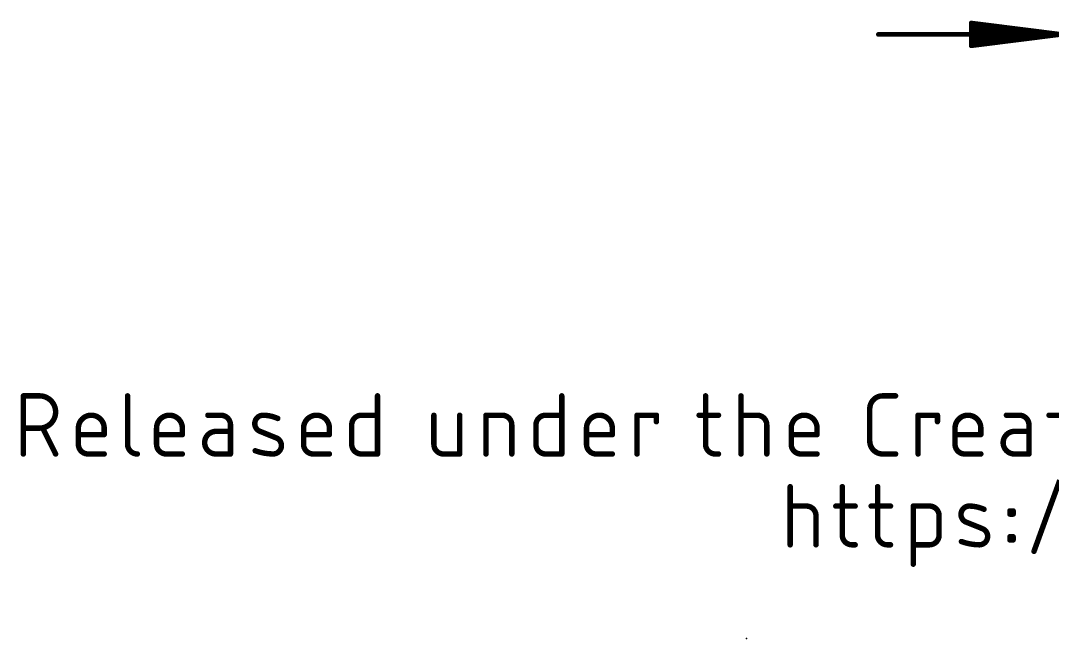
# Model space of a CAD drawing. Extents: x -29.2 to 57.4, y -20 to 37.1.
# Drawn here: x -29.21 to -0.33, y -19.43 to -2.16 of the extents above; entities that cross this region are included whole.
import ezdxf

# ---------------------------------------------------------------- set-up
doc = ezdxf.new("R2010")
doc.units = 0
for name, color, linetype in [('23', 53, 'CONTINUOUS'), ('47', 253, 'CONTINUOUS'), ('51', 53, 'CONTINUOUS')]:
    doc.layers.add(name, color=color, linetype=linetype)

msp = doc.modelspace()

# ---------------------------------------------------------------- linework, layer by layer
at = {"layer": '23'}
msp.add_point((-8.89, -19.431), dxfattribs=at)
at = {"layer": '47', "const_width": 0.065}
for points in [[(-2.5959, -2.1885, 1), (-2.6041, -2.253)], [(-2.5675, -2.2208, 1), (-2.6325, -2.2208)], [(-2.5967, -2.2477, 1), (-2.6033, -2.3123)], [(-5.2, -2.5075, 1), (-5.2, -2.5725)], [(-2.5983, -2.3775, 1), (-2.6017, -2.4425)], [(-2.6017, -2.6375, 1), (-2.5983, -2.7025)], [(-2.6033, -2.7677, 1), (-2.5967, -2.8323)], [(-2.6041, -2.827, 1), (-2.5959, -2.8915)], [(-2.6325, -2.8592, 1), (-2.5675, -2.8592)]]:
    msp.add_lwpolyline(points, format="xyb", dxfattribs=at)
at = {"layer": '47', "const_width": 0.13}
for points in [[(-0.065, -2.54), (-2.6, -2.2208)], [(-2.6, -2.2208), (-2.6, -2.8592)], [(-0.065, -2.54), (-2.6, -2.28)], [(-0.065, -2.54), (-5.2, -2.54)], [(-0.065, -2.54), (-2.6, -2.41)], [(-2.6, -2.8592), (-0.065, -2.54)], [(-2.6, -2.67), (-0.065, -2.54)], [(-2.6, -2.8), (-0.065, -2.54)]]:
    msp.add_lwpolyline(points, dxfattribs=at)
at = {"layer": '51', "const_width": 0.1524}
for points in [[(-29.1338, -14.2748), (-29.1338, -12.6492)], [(-29.1338, -12.6492), (-28.6822, -12.6492)], [(-26.2153, -12.6492), (-26.2153, -14.0039)], [(-19.2193, -12.6492), (-19.2193, -14.2748)], [(-14.061, -12.6492), (-14.061, -14.2748)], [(-10.0359, -12.6492), (-10.0359, -14.0039)], [(-9.0447, -14.2748), (-9.0447, -12.6492)], [(-5.0783, -12.6492), (-4.7171, -12.6492)], [(-5.4396, -13.9136), (-5.4396, -13.0104)], [(-23.6064, -13.1911), (-23.9677, -13.1911)], [(-19.6708, -13.1911), (-19.2193, -13.1911)], [(-17.6419, -13.1911), (-17.6419, -14.0039)], [(-16.9194, -14.2748), (-16.9194, -13.1911)], [(-16.1829, -14.2748), (-16.1829, -13.1911)], [(-16.1829, -13.1911), (-15.7314, -13.1911)], [(-14.5125, -13.1911), (-14.061, -13.1911)], [(-11.954, -14.2748), (-11.954, -13.1911)], [(-11.954, -13.1911), (-11.4122, -13.1911)], [(-11.4122, -13.1911), (-11.4122, -13.3717)], [(-10.2165, -13.1911), (-9.6746, -13.1911)], [(-9.0447, -13.1911), (-8.5931, -13.1911)], [(-4.0863, -14.2748), (-4.0863, -13.1911)], [(-4.0863, -13.1911), (-3.5445, -13.1911)], [(-3.5445, -13.1911), (-3.5445, -13.3717)], [(-1.2538, -13.1911), (-1.615, -13.1911)], [(-0.4209, -13.1911), (0.1209, -13.1911)], [(-28.6822, -13.5523), (-29.1338, -13.5523)], [(-28.2307, -14.2748), (-28.5919, -13.5523)], [(-27.5937, -14.0039), (-27.5937, -13.5523)], [(-26.8712, -13.5523), (-26.8712, -13.7329)], [(-25.4054, -14.0039), (-25.4054, -13.5523)], [(-24.6829, -13.5523), (-24.6829, -13.7329)], [(-23.3355, -13.6426), (-23.7419, -13.6426)], [(-23.3355, -14.2748), (-23.3355, -13.462)], [(-22.0568, -13.8232), (-22.5084, -13.6426)], [(-21.2891, -14.0039), (-21.2891, -13.5523)], [(-20.5666, -13.5523), (-20.5666, -13.7329)], [(-19.9418, -14.0039), (-19.9418, -13.462)], [(-15.4605, -13.462), (-15.4605, -14.2748)], [(-14.7835, -14.0039), (-14.7835, -13.462)], [(-13.3693, -14.0039), (-13.3693, -13.5523)], [(-12.6468, -13.5523), (-12.6468, -13.7329)], [(-8.3222, -13.462), (-8.3222, -14.2748)], [(-7.6379, -14.0039), (-7.6379, -13.5523)], [(-6.9154, -13.5523), (-6.9154, -13.7329)], [(-3.0527, -14.0039), (-3.0527, -13.5523)], [(-2.3302, -13.5523), (-2.3302, -13.7329)], [(-0.9829, -13.6426), (-1.3893, -13.6426)], [(-0.9829, -14.2748), (-0.9829, -13.462)], [(-26.8712, -13.7329), (-27.5937, -13.7329)], [(-24.6829, -13.7329), (-25.4054, -13.7329)], [(-20.5666, -13.7329), (-21.2891, -13.7329)], [(-12.6468, -13.7329), (-13.3693, -13.7329)], [(-6.9154, -13.7329), (-7.6379, -13.7329)], [(-2.3302, -13.7329), (-3.0527, -13.7329)], [(-26.8712, -14.2748), (-27.3228, -14.2748)], [(-24.6829, -14.2748), (-25.1344, -14.2748)], [(-23.7419, -14.2748), (-23.3355, -14.2748)], [(-20.5666, -14.2748), (-21.0182, -14.2748)], [(-19.2193, -14.2748), (-19.6708, -14.2748)], [(-17.3709, -14.2748), (-16.9194, -14.2748)], [(-14.061, -14.2748), (-14.5125, -14.2748)], [(-12.6468, -14.2748), (-13.0984, -14.2748)], [(-9.7649, -14.2748), (-9.6746, -14.2748)], [(-6.9154, -14.2748), (-7.367, -14.2748)], [(-4.7171, -14.2748), (-5.0783, -14.2748)], [(-2.3302, -14.2748), (-2.7818, -14.2748)], [(-1.3893, -14.2748), (-0.9829, -14.2748)], [(-0.8419, -16.9954), (-0.1194, -15.0086)], [(-7.6675, -16.8148), (-7.6675, -15.1892)], [(-6.2098, -15.1892), (-6.2098, -16.5439)], [(-5.2198, -15.1892), (-5.2198, -16.5439)], [(-7.6675, -15.7311), (-7.216, -15.7311)], [(-6.3904, -15.7311), (-5.8486, -15.7311)], [(-5.4005, -15.7311), (-4.8586, -15.7311)], [(-4.2213, -17.3567), (-4.2213, -15.7311)], [(-4.2213, -15.7311), (-3.7698, -15.7311)], [(-1.5158, -15.9568), (-1.5158, -15.8665)], [(-1.5158, -15.8665), (-1.4255, -15.8665)], [(-1.4255, -15.9568), (-1.5158, -15.9568)], [(-1.4255, -15.8665), (-1.4255, -15.9568)], [(-6.945, -16.002), (-6.945, -16.8148)], [(-3.4988, -16.002), (-3.4988, -16.5439)], [(-2.2869, -16.3632), (-2.7385, -16.1826)], [(-5.9389, -16.8148), (-5.8486, -16.8148)], [(-4.9489, -16.8148), (-4.8586, -16.8148)], [(-3.7698, -16.8148), (-4.2213, -16.8148)], [(-1.5158, -16.6793), (-1.5158, -16.589)], [(-1.5158, -16.589), (-1.4255, -16.589)], [(-1.4255, -16.6793), (-1.5158, -16.6793)], [(-1.4255, -16.589), (-1.4255, -16.6793)]]:
    msp.add_lwpolyline(points, dxfattribs=at)
at = {"layer": '51'}
for points, const_width in [([(-29.0957, -12.6492, 1), (-29.1719, -12.6492)], 0.0762), ([(-29.1338, -12.6111, 1), (-29.1338, -12.6873)], 0.0762), ([(-28.6822, -13.5523, 1), (-28.6822, -12.6492)], 0.1524), ([(-28.6822, -12.6111, 1), (-28.6822, -12.6873)], 0.0762), ([(-28.6822, -12.6873, 1), (-28.6822, -12.6111)], 0.0762), ([(-26.1772, -12.6492, 1), (-26.2534, -12.6492)], 0.0762), ([(-19.1812, -12.6492, 1), (-19.2574, -12.6492)], 0.0762), ([(-14.0229, -12.6492, 1), (-14.0991, -12.6492)], 0.0762), ([(-9.9978, -12.6492, 1), (-10.074, -12.6492)], 0.0762), ([(-9.0066, -12.6492, 1), (-9.0828, -12.6492)], 0.0762), ([(-5.0783, -12.6492, 0.4142), (-5.4396, -13.0104)], 0.1524), ([(-5.0783, -12.6111, 1), (-5.0783, -12.6873)], 0.0762), ([(-5.0783, -12.6873, 1), (-5.0783, -12.6111)], 0.0762), ([(-4.7171, -12.6873, 1), (-4.7171, -12.6111)], 0.0762), ([(-5.4015, -13.0104, 1), (-5.4777, -13.0104)], 0.0762), ([(-5.4777, -13.0104, 1), (-5.4015, -13.0104)], 0.0762), ([(-26.8712, -13.5523, 1), (-27.5937, -13.5523)], 0.1524), ([(-24.6829, -13.5523, 1), (-25.4054, -13.5523)], 0.1524), ([(-23.9677, -13.153, 1), (-23.9677, -13.2292)], 0.0762), ([(-23.3355, -13.462, 0.4142), (-23.6064, -13.1911)], 0.1524), ([(-23.6064, -13.153, 1), (-23.6064, -13.2292)], 0.0762), ([(-23.6064, -13.2292, 1), (-23.6064, -13.153)], 0.0762), ([(-22.4181, -13.1911, 0.8318), (-22.5084, -13.6426)], 0.1524), ([(-22.0117, -13.2814, 0.1026), (-22.4181, -13.1911)], 0.1524), ([(-22.4175, -13.153, 1), (-22.4186, -13.2292)], 0.0762), ([(-22.4186, -13.2292, 1), (-22.4175, -13.153)], 0.0762), ([(-22.0273, -13.3161, 1), (-21.996, -13.2466)], 0.0762), ([(-20.5666, -13.5523, 1), (-21.2891, -13.5523)], 0.1524), ([(-19.6708, -13.1911, 0.4142), (-19.9418, -13.462)], 0.1524), ([(-19.6708, -13.153, 1), (-19.6708, -13.2292)], 0.0762), ([(-19.6708, -13.2292, 1), (-19.6708, -13.153)], 0.0762), ([(-19.2193, -13.2292, 1), (-19.2193, -13.153)], 0.0762), ([(-17.6038, -13.1911, 1), (-17.68, -13.1911)], 0.0762), ([(-16.8813, -13.1911, 1), (-16.9575, -13.1911)], 0.0762), ([(-16.1448, -13.1911, 1), (-16.221, -13.1911)], 0.0762), ([(-16.1829, -13.153, 1), (-16.1829, -13.2292)], 0.0762), ([(-15.4605, -13.462, 0.4142), (-15.7314, -13.1911)], 0.1524), ([(-15.7314, -13.153, 1), (-15.7314, -13.2292)], 0.0762), ([(-15.7314, -13.2292, 1), (-15.7314, -13.153)], 0.0762), ([(-14.5125, -13.1911, 0.4142), (-14.7835, -13.462)], 0.1524), ([(-14.5125, -13.153, 1), (-14.5125, -13.2292)], 0.0762), ([(-14.5125, -13.2292, 1), (-14.5125, -13.153)], 0.0762), ([(-14.061, -13.2292, 1), (-14.061, -13.153)], 0.0762), ([(-12.6468, -13.5523, 1), (-13.3693, -13.5523)], 0.1524), ([(-11.9159, -13.1911, 1), (-11.9921, -13.1911)], 0.0762), ([(-11.954, -13.153, 1), (-11.954, -13.2292)], 0.0762), ([(-11.3741, -13.1911, 1), (-11.4503, -13.1911)], 0.0762), ([(-11.4122, -13.2292, 1), (-11.4122, -13.153)], 0.0762), ([(-10.2165, -13.153, 1), (-10.2165, -13.2292)], 0.0762), ([(-9.6746, -13.2292, 1), (-9.6746, -13.153)], 0.0762), ([(-9.0447, -13.153, 1), (-9.0447, -13.2292)], 0.0762), ([(-8.3222, -13.462, 0.4142), (-8.5931, -13.1911)], 0.1524), ([(-8.5931, -13.153, 1), (-8.5931, -13.2292)], 0.0762), ([(-8.5931, -13.2292, 1), (-8.5931, -13.153)], 0.0762), ([(-6.9154, -13.5523, 1), (-7.6379, -13.5523)], 0.1524), ([(-4.0482, -13.1911, 1), (-4.1244, -13.1911)], 0.0762), ([(-4.0863, -13.153, 1), (-4.0863, -13.2292)], 0.0762), ([(-3.5064, -13.1911, 1), (-3.5826, -13.1911)], 0.0762), ([(-3.5445, -13.2292, 1), (-3.5445, -13.153)], 0.0762), ([(-2.3302, -13.5523, 1), (-3.0527, -13.5523)], 0.1524), ([(-1.615, -13.153, 1), (-1.615, -13.2292)], 0.0762), ([(-0.9829, -13.462, 0.4142), (-1.2538, -13.1911)], 0.1524), ([(-1.2538, -13.153, 1), (-1.2538, -13.2292)], 0.0762), ([(-1.2538, -13.2292, 1), (-1.2538, -13.153)], 0.0762), ([(-0.4209, -13.153, 1), (-0.4209, -13.2292)], 0.0762), ([(-29.1338, -13.5142, 1), (-29.1338, -13.5904)], 0.0762), ([(-28.6822, -13.5142, 1), (-28.6822, -13.5904)], 0.0762), ([(-28.6822, -13.5904, 1), (-28.6822, -13.5142)], 0.0762), ([(-28.5579, -13.5353, 1), (-28.626, -13.5694)], 0.0762), ([(-27.5556, -13.5523, 1), (-27.6318, -13.5523)], 0.0762), ([(-27.6318, -13.5523, 1), (-27.5556, -13.5523)], 0.0762), ([(-26.8331, -13.5523, 1), (-26.9093, -13.5523)], 0.0762), ([(-26.9093, -13.5523, 1), (-26.8331, -13.5523)], 0.0762), ([(-25.3673, -13.5523, 1), (-25.4435, -13.5523)], 0.0762), ([(-25.4435, -13.5523, 1), (-25.3673, -13.5523)], 0.0762), ([(-24.6448, -13.5523, 1), (-24.721, -13.5523)], 0.0762), ([(-24.721, -13.5523, 1), (-24.6448, -13.5523)], 0.0762), ([(-23.7419, -13.6426, 1), (-23.7419, -14.2748)], 0.1524), ([(-23.7419, -13.6045, 1), (-23.7419, -13.6807)], 0.0762), ([(-23.7419, -13.6807, 1), (-23.7419, -13.6045)], 0.0762), ([(-23.2974, -13.462, 1), (-23.3736, -13.462)], 0.0762), ([(-23.3736, -13.462, 1), (-23.2974, -13.462)], 0.0762), ([(-23.3355, -13.6807, 1), (-23.3355, -13.6045)], 0.0762), ([(-22.4942, -13.6073, 1), (-22.5225, -13.678)], 0.0762), ([(-22.5225, -13.678, 1), (-22.4942, -13.6072)], 0.0762), ([(-21.251, -13.5523, 1), (-21.3272, -13.5523)], 0.0762), ([(-21.3272, -13.5523, 1), (-21.251, -13.5523)], 0.0762), ([(-20.5285, -13.5523, 1), (-20.6047, -13.5523)], 0.0762), ([(-20.6047, -13.5523, 1), (-20.5285, -13.5523)], 0.0762), ([(-19.9037, -13.462, 1), (-19.9799, -13.462)], 0.0762), ([(-19.9799, -13.462, 1), (-19.9037, -13.462)], 0.0762), ([(-15.4224, -13.462, 1), (-15.4986, -13.462)], 0.0762), ([(-15.4986, -13.462, 1), (-15.4224, -13.462)], 0.0762), ([(-14.7454, -13.462, 1), (-14.8216, -13.462)], 0.0762), ([(-14.8216, -13.462, 1), (-14.7454, -13.462)], 0.0762), ([(-13.3312, -13.5523, 1), (-13.4074, -13.5523)], 0.0762), ([(-13.4074, -13.5523, 1), (-13.3312, -13.5523)], 0.0762), ([(-12.6087, -13.5523, 1), (-12.6849, -13.5523)], 0.0762), ([(-12.6849, -13.5523, 1), (-12.6087, -13.5523)], 0.0762), ([(-11.4503, -13.3717, 1), (-11.3741, -13.3717)], 0.0762), ([(-8.2841, -13.462, 1), (-8.3603, -13.462)], 0.0762), ([(-8.3603, -13.462, 1), (-8.2841, -13.462)], 0.0762), ([(-7.5998, -13.5523, 1), (-7.676, -13.5523)], 0.0762), ([(-7.676, -13.5523, 1), (-7.5998, -13.5523)], 0.0762), ([(-6.8773, -13.5523, 1), (-6.9535, -13.5523)], 0.0762), ([(-6.9535, -13.5523, 1), (-6.8773, -13.5523)], 0.0762), ([(-3.5826, -13.3717, 1), (-3.5064, -13.3717)], 0.0762), ([(-3.0146, -13.5523, 1), (-3.0908, -13.5523)], 0.0762), ([(-3.0908, -13.5523, 1), (-3.0146, -13.5523)], 0.0762), ([(-2.2921, -13.5523, 1), (-2.3683, -13.5523)], 0.0762), ([(-2.3683, -13.5523, 1), (-2.2921, -13.5523)], 0.0762), ([(-1.3893, -13.6426, 1), (-1.3893, -14.2748)], 0.1524), ([(-1.3893, -13.6045, 1), (-1.3893, -13.6807)], 0.0762), ([(-1.3893, -13.6807, 1), (-1.3893, -13.6045)], 0.0762), ([(-0.9448, -13.462, 1), (-1.021, -13.462)], 0.0762), ([(-1.021, -13.462, 1), (-0.9448, -13.462)], 0.0762), ([(-0.9829, -13.6807, 1), (-0.9829, -13.6045)], 0.0762), ([(-27.5937, -13.6948, 1), (-27.5937, -13.771)], 0.0762), ([(-26.9093, -13.7329, 1), (-26.8331, -13.7329)], 0.0762), ([(-26.8712, -13.771, 1), (-26.8712, -13.6948)], 0.0762), ([(-25.4054, -13.6948, 1), (-25.4054, -13.771)], 0.0762), ([(-24.721, -13.7329, 1), (-24.6448, -13.7329)], 0.0762), ([(-24.6829, -13.771, 1), (-24.6829, -13.6948)], 0.0762), ([(-22.1471, -14.2748, 0.8318), (-22.0568, -13.8232)], 0.1524), ([(-22.0427, -13.7879, 1), (-22.071, -13.8586)], 0.0762), ([(-22.071, -13.8586, 1), (-22.0427, -13.7879)], 0.0762), ([(-21.2891, -13.6948, 1), (-21.2891, -13.771)], 0.0762), ([(-20.6047, -13.7329, 1), (-20.5285, -13.7329)], 0.0762), ([(-20.5666, -13.771, 1), (-20.5666, -13.6948)], 0.0762), ([(-13.3693, -13.6948, 1), (-13.3693, -13.771)], 0.0762), ([(-12.6849, -13.7329, 1), (-12.6087, -13.7329)], 0.0762), ([(-12.6468, -13.771, 1), (-12.6468, -13.6948)], 0.0762), ([(-7.6379, -13.6948, 1), (-7.6379, -13.771)], 0.0762), ([(-6.9535, -13.7329, 1), (-6.8773, -13.7329)], 0.0762), ([(-6.9154, -13.771, 1), (-6.9154, -13.6948)], 0.0762), ([(-5.4396, -13.9136, 0.4142), (-5.0783, -14.2748)], 0.1524), ([(-5.4015, -13.9136, 1), (-5.4777, -13.9136)], 0.0762), ([(-3.0527, -13.6948, 1), (-3.0527, -13.771)], 0.0762), ([(-2.3683, -13.7329, 1), (-2.2921, -13.7329)], 0.0762), ([(-2.3302, -13.771, 1), (-2.3302, -13.6948)], 0.0762), ([(-27.5937, -14.0039, 0.4142), (-27.3228, -14.2748)], 0.1524), ([(-27.5556, -14.0039, 1), (-27.6318, -14.0039)], 0.0762), ([(-27.6318, -14.0039, 1), (-27.5556, -14.0039)], 0.0762), ([(-26.2153, -14.0039, 0.4142), (-25.9444, -14.2748)], 0.1524), ([(-26.1772, -14.0039, 1), (-26.2534, -14.0039)], 0.0762), ([(-26.2534, -14.0039, 1), (-26.1772, -14.0039)], 0.0762), ([(-25.4054, -14.0039, 0.4142), (-25.1344, -14.2748)], 0.1524), ([(-25.3673, -14.0039, 1), (-25.4435, -14.0039)], 0.0762), ([(-25.4435, -14.0039, 1), (-25.3673, -14.0039)], 0.0762), ([(-22.6309, -14.1486, 1), (-22.6567, -14.2203)], 0.0762), ([(-22.6438, -14.1845, 0.083), (-22.1471, -14.2748)], 0.1524), ([(-21.2891, -14.0039, 0.4142), (-21.0182, -14.2748)], 0.1524), ([(-21.251, -14.0039, 1), (-21.3272, -14.0039)], 0.0762), ([(-21.3272, -14.0039, 1), (-21.251, -14.0039)], 0.0762), ([(-19.9418, -14.0039, 0.4142), (-19.6708, -14.2748)], 0.1524), ([(-19.9037, -14.0039, 1), (-19.9799, -14.0039)], 0.0762), ([(-19.9799, -14.0039, 1), (-19.9037, -14.0039)], 0.0762), ([(-17.6419, -14.0039, 0.4142), (-17.3709, -14.2748)], 0.1524), ([(-17.6038, -14.0039, 1), (-17.68, -14.0039)], 0.0762), ([(-17.68, -14.0039, 1), (-17.6038, -14.0039)], 0.0762), ([(-14.7835, -14.0039, 0.4142), (-14.5125, -14.2748)], 0.1524), ([(-14.7454, -14.0039, 1), (-14.8216, -14.0039)], 0.0762), ([(-14.8216, -14.0039, 1), (-14.7454, -14.0039)], 0.0762), ([(-13.3693, -14.0039, 0.4142), (-13.0984, -14.2748)], 0.1524), ([(-13.3312, -14.0039, 1), (-13.4074, -14.0039)], 0.0762), ([(-13.4074, -14.0039, 1), (-13.3312, -14.0039)], 0.0762), ([(-10.0359, -14.0039, 0.4142), (-9.7649, -14.2748)], 0.1524), ([(-9.9978, -14.0039, 1), (-10.074, -14.0039)], 0.0762), ([(-10.074, -14.0039, 1), (-9.9978, -14.0039)], 0.0762), ([(-7.6379, -14.0039, 0.4142), (-7.367, -14.2748)], 0.1524), ([(-7.5998, -14.0039, 1), (-7.676, -14.0039)], 0.0762), ([(-7.676, -14.0039, 1), (-7.5998, -14.0039)], 0.0762), ([(-5.4777, -13.9136, 1), (-5.4015, -13.9136)], 0.0762), ([(-3.0527, -14.0039, 0.4142), (-2.7818, -14.2748)], 0.1524), ([(-3.0146, -14.0039, 1), (-3.0908, -14.0039)], 0.0762), ([(-3.0908, -14.0039, 1), (-3.0146, -14.0039)], 0.0762), ([(-29.1719, -14.2748, 1), (-29.0957, -14.2748)], 0.0762), ([(-28.2648, -14.2918, 1), (-28.1966, -14.2578)], 0.0762), ([(-27.3228, -14.2367, 1), (-27.3228, -14.3129)], 0.0762), ([(-27.3228, -14.3129, 1), (-27.3228, -14.2367)], 0.0762), ([(-26.8712, -14.3129, 1), (-26.8712, -14.2367)], 0.0762), ([(-25.9444, -14.3129, 1), (-25.9444, -14.2367)], 0.0762), ([(-25.1344, -14.2367, 1), (-25.1344, -14.3129)], 0.0762), ([(-25.1344, -14.3129, 1), (-25.1344, -14.2367)], 0.0762), ([(-24.6829, -14.3129, 1), (-24.6829, -14.2367)], 0.0762), ([(-23.7419, -14.2367, 1), (-23.7419, -14.3129)], 0.0762), ([(-23.7419, -14.3129, 1), (-23.7419, -14.2367)], 0.0762), ([(-23.3736, -14.2748, 1), (-23.2974, -14.2748)], 0.0762), ([(-23.3355, -14.3129, 1), (-23.3355, -14.2367)], 0.0762), ([(-22.1466, -14.2367, 1), (-22.1477, -14.3129)], 0.0762), ([(-22.1477, -14.3129, 1), (-22.1466, -14.2367)], 0.0762), ([(-21.0182, -14.2367, 1), (-21.0182, -14.3129)], 0.0762), ([(-21.0182, -14.3129, 1), (-21.0182, -14.2367)], 0.0762), ([(-20.5666, -14.3129, 1), (-20.5666, -14.2367)], 0.0762), ([(-19.6708, -14.2367, 1), (-19.6708, -14.3129)], 0.0762), ([(-19.6708, -14.3129, 1), (-19.6708, -14.2367)], 0.0762), ([(-19.2574, -14.2748, 1), (-19.1812, -14.2748)], 0.0762), ([(-19.2193, -14.3129, 1), (-19.2193, -14.2367)], 0.0762), ([(-17.3709, -14.2367, 1), (-17.3709, -14.3129)], 0.0762), ([(-17.3709, -14.3129, 1), (-17.3709, -14.2367)], 0.0762), ([(-16.9575, -14.2748, 1), (-16.8813, -14.2748)], 0.0762), ([(-16.9194, -14.3129, 1), (-16.9194, -14.2367)], 0.0762), ([(-16.221, -14.2748, 1), (-16.1448, -14.2748)], 0.0762), ([(-15.4986, -14.2748, 1), (-15.4224, -14.2748)], 0.0762), ([(-14.5125, -14.2367, 1), (-14.5125, -14.3129)], 0.0762), ([(-14.5125, -14.3129, 1), (-14.5125, -14.2367)], 0.0762), ([(-14.0991, -14.2748, 1), (-14.0229, -14.2748)], 0.0762), ([(-14.061, -14.3129, 1), (-14.061, -14.2367)], 0.0762), ([(-13.0984, -14.2367, 1), (-13.0984, -14.3129)], 0.0762), ([(-13.0984, -14.3129, 1), (-13.0984, -14.2367)], 0.0762), ([(-12.6468, -14.3129, 1), (-12.6468, -14.2367)], 0.0762), ([(-11.9921, -14.2748, 1), (-11.9159, -14.2748)], 0.0762), ([(-9.7649, -14.2367, 1), (-9.7649, -14.3129)], 0.0762), ([(-9.7649, -14.3129, 1), (-9.7649, -14.2367)], 0.0762), ([(-9.6746, -14.3129, 1), (-9.6746, -14.2367)], 0.0762), ([(-9.0828, -14.2748, 1), (-9.0066, -14.2748)], 0.0762), ([(-8.3603, -14.2748, 1), (-8.2841, -14.2748)], 0.0762), ([(-7.367, -14.2367, 1), (-7.367, -14.3129)], 0.0762), ([(-7.367, -14.3129, 1), (-7.367, -14.2367)], 0.0762), ([(-6.9154, -14.3129, 1), (-6.9154, -14.2367)], 0.0762), ([(-5.0783, -14.2367, 1), (-5.0783, -14.3129)], 0.0762), ([(-5.0783, -14.3129, 1), (-5.0783, -14.2367)], 0.0762), ([(-4.7171, -14.3129, 1), (-4.7171, -14.2367)], 0.0762), ([(-4.1244, -14.2748, 1), (-4.0482, -14.2748)], 0.0762), ([(-2.7818, -14.2367, 1), (-2.7818, -14.3129)], 0.0762), ([(-2.7818, -14.3129, 1), (-2.7818, -14.2367)], 0.0762), ([(-2.3302, -14.3129, 1), (-2.3302, -14.2367)], 0.0762), ([(-1.3893, -14.2367, 1), (-1.3893, -14.3129)], 0.0762), ([(-1.3893, -14.3129, 1), (-1.3893, -14.2367)], 0.0762), ([(-1.021, -14.2748, 1), (-0.9448, -14.2748)], 0.0762), ([(-0.9829, -14.3129, 1), (-0.9829, -14.2367)], 0.0762), ([(-7.6294, -15.1892, 1), (-7.7056, -15.1892)], 0.0762), ([(-6.1717, -15.1892, 1), (-6.2479, -15.1892)], 0.0762), ([(-5.1817, -15.1892, 1), (-5.2579, -15.1892)], 0.0762), ([(-7.6675, -15.693, 1), (-7.6675, -15.7692)], 0.0762), ([(-6.945, -16.002, 0.4142), (-7.216, -15.7311)], 0.1524), ([(-7.216, -15.693, 1), (-7.216, -15.7692)], 0.0762), ([(-7.216, -15.7692, 1), (-7.216, -15.693)], 0.0762), ([(-6.3904, -15.693, 1), (-6.3904, -15.7692)], 0.0762), ([(-5.8486, -15.7692, 1), (-5.8486, -15.693)], 0.0762), ([(-5.4005, -15.693, 1), (-5.4005, -15.7692)], 0.0762), ([(-4.8586, -15.7692, 1), (-4.8586, -15.693)], 0.0762), ([(-4.1832, -15.7311, 1), (-4.2594, -15.7311)], 0.0762), ([(-4.2213, -15.693, 1), (-4.2213, -15.7692)], 0.0762), ([(-3.4988, -16.002, 0.4142), (-3.7698, -15.7311)], 0.1524), ([(-3.7698, -15.693, 1), (-3.7698, -15.7692)], 0.0762), ([(-3.7698, -15.7692, 1), (-3.7698, -15.693)], 0.0762), ([(-2.6482, -15.7311, 0.8318), (-2.7385, -16.1826)], 0.1524), ([(-2.2418, -15.8214, 0.1026), (-2.6482, -15.7311)], 0.1524), ([(-2.6476, -15.693, 1), (-2.6487, -15.7692)], 0.0762), ([(-2.6487, -15.7692, 1), (-2.6476, -15.693)], 0.0762), ([(-2.2574, -15.8561, 1), (-2.2261, -15.7866)], 0.0762), ([(-1.4777, -15.8665, 1), (-1.5539, -15.8665)], 0.0762), ([(-1.5158, -15.8284, 1), (-1.5158, -15.9046)], 0.0762), ([(-1.5158, -15.9187, 1), (-1.5158, -15.9949)], 0.0762), ([(-1.3874, -15.8665, 1), (-1.4636, -15.8665)], 0.0762), ([(-1.4255, -15.9046, 1), (-1.4255, -15.8284)], 0.0762), ([(-1.4255, -15.9949, 1), (-1.4255, -15.9187)], 0.0762), ([(-6.9069, -16.002, 1), (-6.9831, -16.002)], 0.0762), ([(-6.9831, -16.002, 1), (-6.9069, -16.002)], 0.0762), ([(-3.4607, -16.002, 1), (-3.5369, -16.002)], 0.0762), ([(-3.5369, -16.002, 1), (-3.4607, -16.002)], 0.0762), ([(-2.7243, -16.1473, 1), (-2.7526, -16.218)], 0.0762), ([(-2.7526, -16.218, 1), (-2.7243, -16.1472)], 0.0762), ([(-1.5539, -15.9568, 1), (-1.4777, -15.9568)], 0.0762), ([(-1.4636, -15.9568, 1), (-1.3874, -15.9568)], 0.0762), ([(-2.3772, -16.8148, 0.8318), (-2.2869, -16.3632)], 0.1524), ([(-2.2728, -16.3279, 1), (-2.3011, -16.3986)], 0.0762), ([(-2.3011, -16.3986, 1), (-2.2728, -16.3279)], 0.0762), ([(-6.2098, -16.5439, 0.4142), (-5.9389, -16.8148)], 0.1524), ([(-6.1717, -16.5439, 1), (-6.2479, -16.5439)], 0.0762), ([(-6.2479, -16.5439, 1), (-6.1717, -16.5439)], 0.0762), ([(-5.9389, -16.7767, 1), (-5.9389, -16.8529)], 0.0762), ([(-5.9389, -16.8529, 1), (-5.9389, -16.7767)], 0.0762), ([(-5.8486, -16.8529, 1), (-5.8486, -16.7767)], 0.0762), ([(-5.2198, -16.5439, 0.4142), (-4.9489, -16.8148)], 0.1524), ([(-5.1817, -16.5439, 1), (-5.2579, -16.5439)], 0.0762), ([(-5.2579, -16.5439, 1), (-5.1817, -16.5439)], 0.0762), ([(-4.9489, -16.7767, 1), (-4.9489, -16.8529)], 0.0762), ([(-4.9489, -16.8529, 1), (-4.9489, -16.7767)], 0.0762), ([(-4.8586, -16.8529, 1), (-4.8586, -16.7767)], 0.0762), ([(-4.2213, -16.7767, 1), (-4.2213, -16.8529)], 0.0762), ([(-3.7698, -16.8148, 0.4142), (-3.4988, -16.5439)], 0.1524), ([(-3.7698, -16.7767, 1), (-3.7698, -16.8529)], 0.0762), ([(-3.7698, -16.8529, 1), (-3.7698, -16.7767)], 0.0762), ([(-3.4607, -16.5439, 1), (-3.5369, -16.5439)], 0.0762), ([(-3.5369, -16.5439, 1), (-3.4607, -16.5439)], 0.0762), ([(-2.861, -16.6886, 1), (-2.8868, -16.7603)], 0.0762), ([(-2.8739, -16.7245, 0.083), (-2.3772, -16.8148)], 0.1524), ([(-2.3767, -16.7767, 1), (-2.3778, -16.8529)], 0.0762), ([(-2.3778, -16.8529, 1), (-2.3767, -16.7767)], 0.0762), ([(-1.4777, -16.589, 1), (-1.5539, -16.589)], 0.0762), ([(-1.5158, -16.5509, 1), (-1.5158, -16.6271)], 0.0762), ([(-1.5158, -16.6412, 1), (-1.5158, -16.7174)], 0.0762), ([(-1.5539, -16.6793, 1), (-1.4777, -16.6793)], 0.0762), ([(-1.3874, -16.589, 1), (-1.4636, -16.589)], 0.0762), ([(-1.4636, -16.6793, 1), (-1.3874, -16.6793)], 0.0762), ([(-1.4255, -16.6271, 1), (-1.4255, -16.5509)], 0.0762), ([(-1.4255, -16.7174, 1), (-1.4255, -16.6412)], 0.0762), ([(-7.7056, -16.8148, 1), (-7.6294, -16.8148)], 0.0762), ([(-6.9831, -16.8148, 1), (-6.9069, -16.8148)], 0.0762), ([(-0.8777, -16.9824, 1), (-0.8061, -17.0084)], 0.0762), ([(-4.2594, -17.3567, 1), (-4.1832, -17.3567)], 0.0762)]:
    msp.add_lwpolyline(points, format="xyb", dxfattribs=dict(at, const_width=const_width))

doc.saveas('drawing.dxf')
